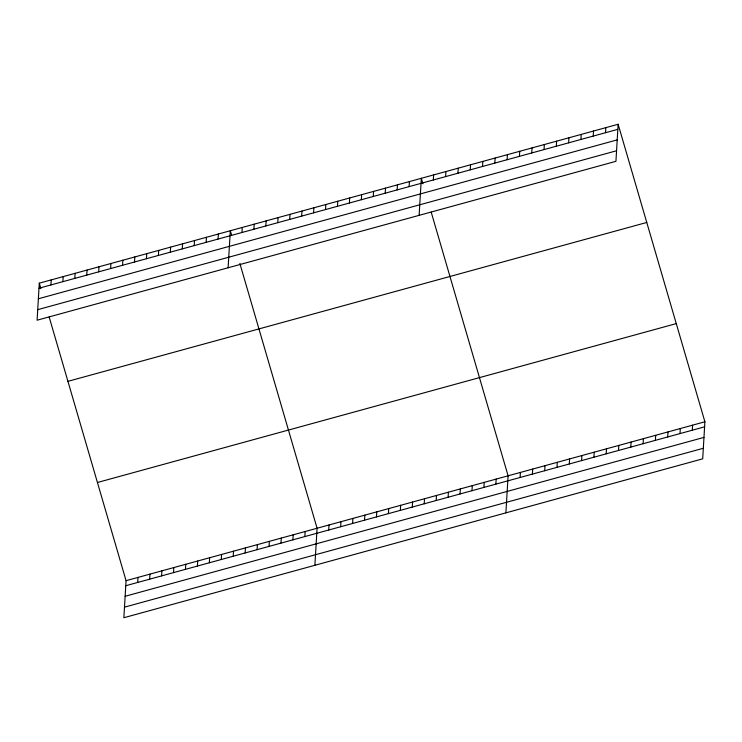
<?xml version="1.0" encoding="UTF-8"?>
<svg xmlns="http://www.w3.org/2000/svg" width="742" height="742" viewBox="0 0 742 742"><rect width="100%" height="100%" fill="white"/><g stroke="black" fill="none" stroke-linecap="round" stroke-linejoin="round"><path stroke-width="1.11" d="M39.298 283.166L37.1 320.21L615.934 161.32L618.132 124.276L39.298 283.166L40.893 288.619M50.938 284.947L51.235 279.892M62.875 281.663L63.181 276.618M74.812 278.389L75.118 273.334M86.758 275.115L87.055 270.06M98.695 271.832L98.992 266.786M110.632 268.558L110.929 263.503M122.569 265.284L122.866 260.229M134.506 262L134.812 256.955M49.167 316.982L126.066 580.68L123.868 617.724L702.702 458.834L704.9 421.79L618.132 124.276M146.443 258.726L146.749 253.671M137.706 582.451L138.012 577.397M158.389 255.452L158.686 250.397M149.643 579.168L149.949 574.122M170.326 252.169L170.623 247.123M161.589 575.894L161.886 570.848M182.263 248.895L182.56 243.84M173.526 572.62L173.823 567.565M194.2 245.621L194.497 240.566M185.463 569.346L185.76 564.291M206.137 242.337L206.434 237.292M197.4 566.063L197.697 561.017M218.074 239.063L218.38 234.008M209.337 562.788L209.643 557.734M228.119 267.779L230.317 230.734L231.587 235.103M221.274 559.514L221.58 554.459M241.957 232.506L242.254 227.46M233.211 556.231L233.517 551.185M253.894 229.232L254.191 224.177M245.157 552.957L245.454 547.902M265.831 225.958L266.128 220.903M257.094 549.683L257.391 544.628M277.768 222.674L278.065 217.629M269.031 546.4L269.327 541.354M289.705 219.4L290.011 214.345M280.968 543.125L281.264 538.071M301.642 216.126L301.948 211.071M292.904 539.851L293.211 534.797M313.588 212.843L313.885 207.797M304.841 536.568L305.147 531.522M325.525 209.569L325.821 204.514M314.886 565.283L317.084 528.239L239.861 263.456M337.462 206.295L337.758 201.24M328.725 530.02L329.021 524.965M349.399 203.011L349.695 197.966M340.661 526.737L340.958 521.691M361.335 199.737L361.642 194.682M352.598 523.462L352.895 518.408M373.272 196.463L373.578 191.408M364.535 520.188L364.841 515.134M385.209 193.18L385.515 188.134M376.472 516.905L376.778 511.859M397.155 189.906L397.452 184.86M388.418 513.631L388.715 508.576M409.092 186.632L409.389 181.577M400.355 510.357L400.652 505.302M419.128 215.347L421.326 178.303L422.921 183.756M412.292 507.074L412.589 502.028M433.328 179.972L433.625 174.927M424.229 503.799L424.526 498.745M445.627 176.596L445.933 171.55M436.166 500.525L436.463 495.471M457.925 173.22L458.231 168.174M448.103 497.242L448.409 492.196M470.233 169.844L470.53 164.798M460.04 493.968L460.346 488.913M482.532 166.468L482.829 161.422M471.986 490.694L472.283 485.639M494.831 163.092L495.127 158.046M483.923 487.411L484.22 482.365M507.129 159.715L507.426 154.67M495.86 484.136L496.157 479.082M519.428 156.339L519.734 151.294M505.896 512.852L508.094 475.808L431.195 212.119M531.726 152.963L532.033 147.918M520.096 477.486L520.402 472.431M544.034 149.587L544.331 144.542M532.394 474.11L532.7 469.055M556.333 146.211L556.63 141.156M544.702 470.734L544.999 465.679M568.632 142.835L568.928 137.78M557.001 467.358L557.298 462.303M580.93 139.459L581.227 134.404M569.299 463.982L569.596 458.927M593.229 136.083L593.535 131.028M581.598 460.606L581.895 455.551M605.528 132.707L605.834 127.652M593.897 457.22L594.203 452.175M606.195 453.844L606.502 448.799M618.503 450.468L618.8 445.423M630.802 447.092L631.099 442.047M643.101 443.716L643.397 438.67M655.399 440.34L655.696 435.294M667.698 436.964L668.004 431.918M679.997 433.588L680.303 428.542M692.295 430.212L692.601 425.166M39.001 288.221L617.836 129.331M38.371 298.776L617.205 139.886M37.731 309.655L616.556 150.765M67.93 381.342L646.764 222.461M97.434 482.495L676.268 323.605M126.066 580.68L704.9 421.79M125.769 585.726L704.603 426.835M125.138 596.28L703.972 437.4M124.498 607.16L703.323 448.27"/></g></svg>
